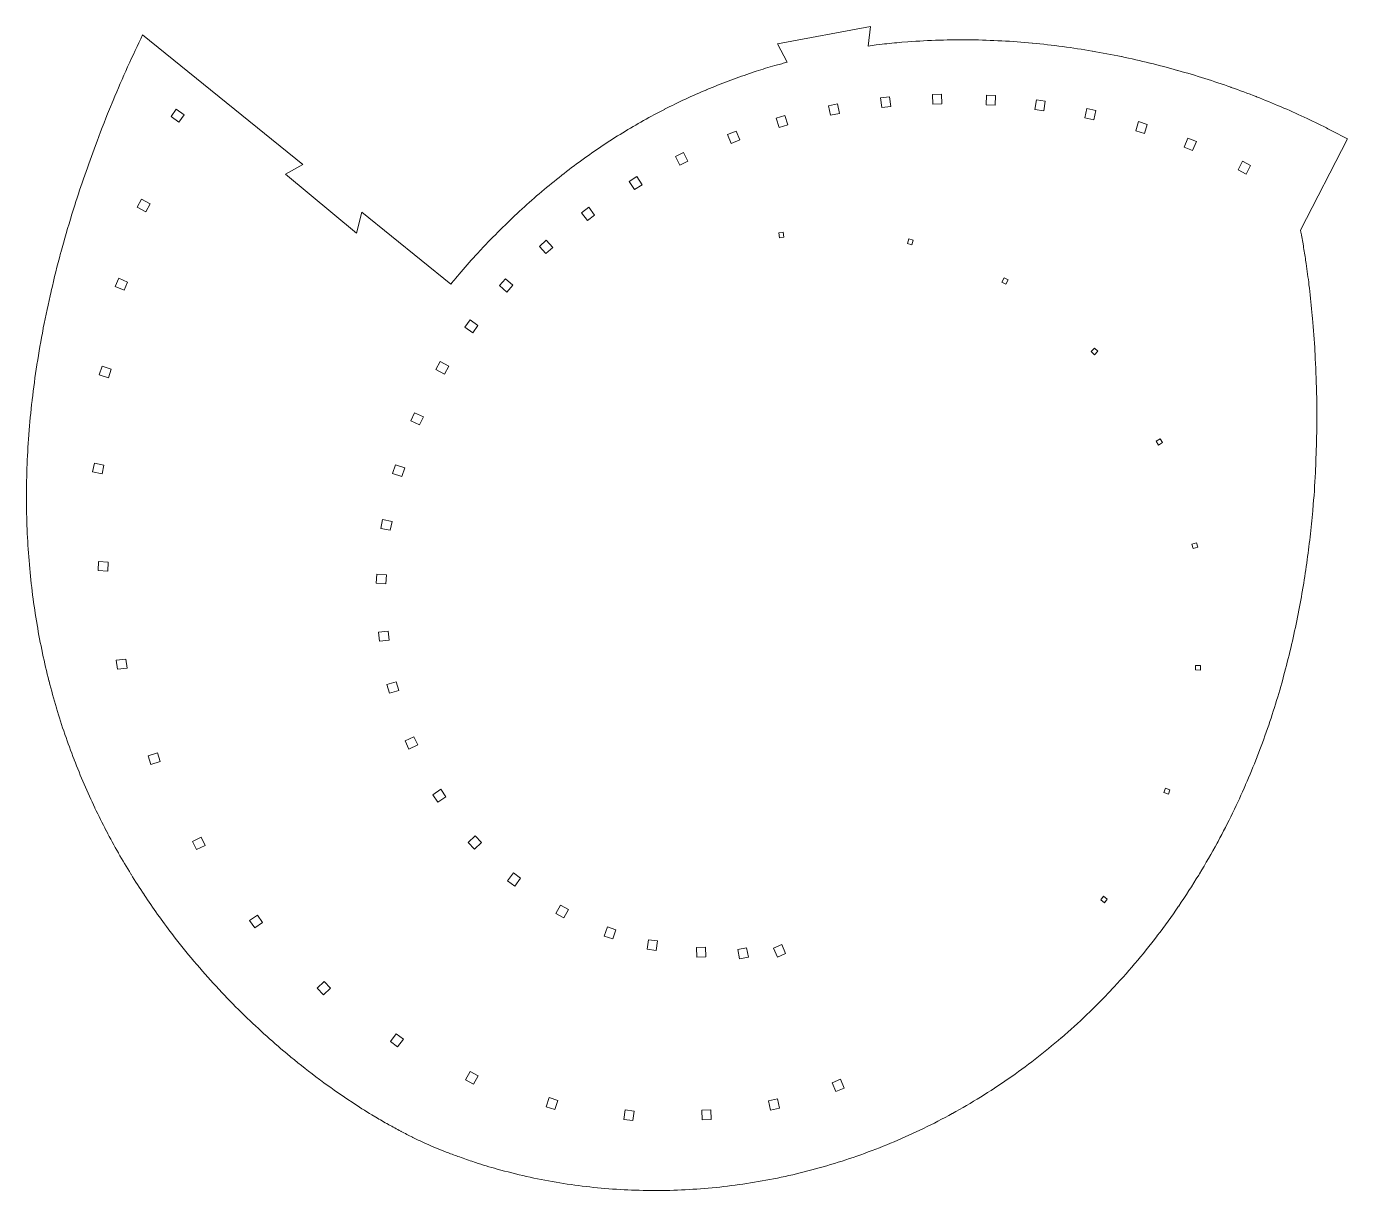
# Model space of a CAD drawing. Header units: inches. Extents: x -92.2 to -4.3, y -5886.5 to -5847.2.
# Drawn here: x -54.2 to -44.72, y -5885.1 to -5876.75 of the extents above; entities that cross this region are included whole.
import ezdxf

# ---------------------------------------------------------------- set-up
doc = ezdxf.new("R2010")
doc.units = ezdxf.units.IN
doc.header["$LTSCALE"] = 0.2
doc.header["$MEASUREMENT"] = 0
doc.layers.add('PRINT', color=7, linetype='Continuous', lineweight=0)

# ---------------------------------------------------------------- blocks, each defined once
blk = doc.blocks.new('block 235')
at = {"layer": 'PRINT', "color": 2, "lineweight": 0, "flags": 128}
blk.add_lwpolyline([(31.601, -52.505), (31.865, -52.017), (31.408, -51.769), (31.144, -52.258), (31.601, -52.505)], dxfattribs=at)
blk = doc.blocks.new('block 236')
at = {"layer": 'PRINT', "color": 2, "lineweight": 0, "flags": 128}
blk.add_lwpolyline([(34.413, -53.716), (34.591, -53.19), (34.098, -53.023), (33.92, -53.549), (34.413, -53.716)], dxfattribs=at)
blk = doc.blocks.new('block 237')
at = {"layer": 'PRINT', "color": 2, "lineweight": 0, "flags": 128}
blk.add_lwpolyline([(36.903, -54.38), (36.979, -53.83), (36.464, -53.758), (36.388, -54.308), (36.903, -54.38)], dxfattribs=at)
blk = doc.blocks.new('block 238')
at = {"layer": 'PRINT', "color": 2, "lineweight": 0, "flags": 128}
blk.add_lwpolyline([(39.75, -54.751), (39.729, -54.196), (39.209, -54.216), (39.23, -54.771), (39.75, -54.751)], dxfattribs=at)
blk = doc.blocks.new('block 239')
at = {"layer": 'PRINT', "color": 2, "lineweight": 0, "flags": 128}
blk.add_lwpolyline([(42.201, -54.763), (42.09, -54.218), (41.581, -54.322), (41.691, -54.866), (42.201, -54.763)], dxfattribs=at)
blk = doc.blocks.new('block 240')
at = {"layer": 'PRINT', "color": 2, "lineweight": 0, "flags": 128}
blk.add_lwpolyline([(44.331, -54.545), (44.109, -54.036), (43.632, -54.244), (43.854, -54.753), (44.331, -54.545)], dxfattribs=at)
blk = doc.blocks.new('block 241')
at = {"layer": 'PRINT', "color": 2, "lineweight": 0, "flags": 128}
blk.add_lwpolyline([(30.761, -62.82), (30.584, -63.347), (31.077, -63.512), (31.254, -62.986), (30.761, -62.82)], dxfattribs=at)
blk = doc.blocks.new('block 242')
at = {"layer": 'PRINT', "color": 2, "lineweight": 0, "flags": 128}
blk.add_lwpolyline([(35.128, -63.521), (35.052, -64.071), (35.567, -64.142), (35.643, -63.592), (35.128, -63.521)], dxfattribs=at)
blk = doc.blocks.new('block 243')
at = {"layer": 'PRINT', "color": 2, "lineweight": 0, "flags": 128}
blk.add_lwpolyline([(39.523, -63.544), (39.544, -64.099), (40.064, -64.079), (40.042, -63.524), (39.523, -63.544)], dxfattribs=at)
blk = doc.blocks.new('block 244')
at = {"layer": 'PRINT', "color": 2, "lineweight": 0, "flags": 128}
blk.add_lwpolyline([(43.35, -63.003), (43.466, -63.546), (43.974, -63.438), (43.859, -62.895), (43.35, -63.003)], dxfattribs=at)
blk = doc.blocks.new('block 245')
at = {"layer": 'PRINT', "color": 2, "lineweight": 0, "flags": 128}
blk.add_lwpolyline([(46.999, -61.966), (47.213, -62.479), (47.693, -62.278), (47.479, -61.766), (46.999, -61.966)], dxfattribs=at)
blk = doc.blocks.new('block 246')
at = {"layer": 'PRINT', "color": 2, "lineweight": 0, "flags": 128}
blk.add_lwpolyline([(26.224, -61.32), (25.957, -61.808), (26.413, -62.057), (26.68, -61.57), (26.224, -61.32)], dxfattribs=at)
blk = doc.blocks.new('block 247')
at = {"layer": 'PRINT', "color": 2, "lineweight": 0, "flags": 128}
blk.add_lwpolyline([(28.794, -50.681), (29.123, -50.234), (28.704, -49.925), (28.375, -50.372), (28.794, -50.681)], dxfattribs=at)
blk = doc.blocks.new('block 248')
at = {"layer": 'PRINT', "color": 2, "lineweight": 0, "flags": 128}
blk.add_lwpolyline([(21.98, -59.158), (21.647, -59.603), (22.064, -59.914), (22.396, -59.469), (21.98, -59.158)], dxfattribs=at)
blk = doc.blocks.new('block 249')
at = {"layer": 'PRINT', "color": 2, "lineweight": 0, "flags": 128}
blk.add_lwpolyline([(26.472, -48.559), (26.876, -48.178), (26.518, -47.8), (26.115, -48.181), (26.472, -48.559)], dxfattribs=at)
blk = doc.blocks.new('block 250')
at = {"layer": 'PRINT', "color": 2, "lineweight": 0, "flags": 128}
blk.add_lwpolyline([(17.849, -56.159), (17.447, -56.542), (17.805, -56.918), (18.207, -56.535), (17.849, -56.159)], dxfattribs=at)
blk = doc.blocks.new('block 251')
at = {"layer": 'PRINT', "color": 2, "lineweight": 0, "flags": 128}
blk.add_lwpolyline([(14.018, -52.343), (13.562, -52.66), (13.86, -53.087), (14.315, -52.769), (14.018, -52.343)], dxfattribs=at)
blk = doc.blocks.new('block 252')
at = {"layer": 'PRINT', "color": 2, "lineweight": 0, "flags": 128}
blk.add_lwpolyline([(24.367, -45.866), (24.827, -45.555), (24.536, -45.124), (24.076, -45.435), (24.367, -45.866)], dxfattribs=at)
blk = doc.blocks.new('block 253')
at = {"layer": 'PRINT', "color": 2, "lineweight": 0, "flags": 128}
blk.add_lwpolyline([(10.785, -47.882), (10.284, -48.123), (10.51, -48.591), (11.01, -48.351), (10.785, -47.882)], dxfattribs=at)
blk = doc.blocks.new('block 254')
at = {"layer": 'PRINT', "color": 2, "lineweight": 0, "flags": 128}
blk.add_lwpolyline([(22.712, -42.82), (23.213, -42.581), (22.99, -42.112), (22.488, -42.35), (22.712, -42.82)], dxfattribs=at)
blk = doc.blocks.new('block 255')
at = {"layer": 'PRINT', "color": 2, "lineweight": 0, "flags": 128}
blk.add_lwpolyline([(21.589, -39.604), (22.122, -39.449), (21.978, -38.95), (21.445, -39.104), (21.589, -39.604)], dxfattribs=at)
blk = doc.blocks.new('block 256')
at = {"layer": 'PRINT', "color": 2, "lineweight": 0, "flags": 128}
blk.add_lwpolyline([(8.286, -43.041), (7.754, -43.203), (7.907, -43.701), (8.438, -43.538), (8.286, -43.041)], dxfattribs=at)
blk = doc.blocks.new('block 257')
at = {"layer": 'PRINT', "color": 2, "lineweight": 0, "flags": 128}
blk.add_lwpolyline([(21.016, -36.627), (21.569, -36.568), (21.513, -36.05), (20.961, -36.11), (21.016, -36.627)], dxfattribs=at)
blk = doc.blocks.new('block 258')
at = {"layer": 'PRINT', "color": 2, "lineweight": 0, "flags": 128}
blk.add_lwpolyline([(6.467, -37.649), (5.916, -37.723), (5.986, -38.239), (6.536, -38.165), (6.467, -37.649)], dxfattribs=at)
blk = doc.blocks.new('block 259')
at = {"layer": 'PRINT', "color": 2, "lineweight": 0, "flags": 128}
blk.add_lwpolyline([(20.836, -33.303), (21.391, -33.328), (21.415, -32.809), (20.86, -32.783), (20.836, -33.303)], dxfattribs=at)
blk = doc.blocks.new('block 260')
at = {"layer": 'PRINT', "color": 2, "lineweight": 0, "flags": 128}
blk.add_lwpolyline([(21.095, -30.15), (21.64, -30.257), (21.741, -29.747), (21.196, -29.639), (21.095, -30.15)], dxfattribs=at)
blk = doc.blocks.new('block 261')
at = {"layer": 'PRINT', "color": 2, "lineweight": 0, "flags": 128}
blk.add_lwpolyline([(21.775, -27.002), (22.302, -27.177), (22.466, -26.684), (21.939, -26.509), (21.775, -27.002)], dxfattribs=at)
blk = doc.blocks.new('block 262')
at = {"layer": 'PRINT', "color": 2, "lineweight": 0, "flags": 128}
blk.add_lwpolyline([(22.82, -23.982), (23.325, -24.214), (23.541, -23.741), (23.036, -23.51), (22.82, -23.982)], dxfattribs=at)
blk = doc.blocks.new('block 263')
at = {"layer": 'PRINT', "color": 2, "lineweight": 0, "flags": 128}
blk.add_lwpolyline([(5.456, -32.081), (4.901, -32.058), (4.88, -32.577), (5.435, -32.6), (5.456, -32.081)], dxfattribs=at)
blk = doc.blocks.new('block 264')
at = {"layer": 'PRINT', "color": 2, "lineweight": 0, "flags": 128}
blk.add_lwpolyline([(5.204, -26.515), (4.66, -26.404), (4.556, -26.913), (5.1, -27.024), (5.204, -26.515)], dxfattribs=at)
blk = doc.blocks.new('block 265')
at = {"layer": 'PRINT', "color": 2, "lineweight": 0, "flags": 128}
blk.add_lwpolyline([(5.624, -21.017), (5.097, -20.845), (4.935, -21.339), (5.463, -21.511), (5.624, -21.017)], dxfattribs=at)
blk = doc.blocks.new('block 266')
at = {"layer": 'PRINT', "color": 2, "lineweight": 0, "flags": 128}
blk.add_lwpolyline([(6.568, -16.008), (6.059, -15.785), (5.85, -16.261), (6.359, -16.485), (6.568, -16.008)], dxfattribs=at)
blk = doc.blocks.new('block 267')
at = {"layer": 'PRINT', "color": 2, "lineweight": 0, "flags": 128}
blk.add_lwpolyline([(67.902, -7.95), (67.688, -8.462), (67.208, -8.262), (67.422, -7.75), (67.902, -7.95)], dxfattribs=at)
blk = doc.blocks.new('block 268')
at = {"layer": 'PRINT', "color": 2, "lineweight": 0, "flags": 128}
blk.add_lwpolyline([(65.085, -6.959), (64.919, -7.489), (64.423, -7.334), (64.589, -6.804), (65.085, -6.959)], dxfattribs=at)
blk = doc.blocks.new('block 269')
at = {"layer": 'PRINT', "color": 2, "lineweight": 0, "flags": 128}
blk.add_lwpolyline([(62.13, -6.163), (62.009, -6.705), (61.502, -6.592), (61.623, -6.05), (62.13, -6.163)], dxfattribs=at)
blk = doc.blocks.new('block 270')
at = {"layer": 'PRINT', "color": 2, "lineweight": 0, "flags": 128}
blk.add_lwpolyline([(59.234, -5.624), (59.155, -6.174), (58.641, -6.1), (58.719, -5.551), (59.234, -5.624)], dxfattribs=at)
blk = doc.blocks.new('block 271')
at = {"layer": 'PRINT', "color": 2, "lineweight": 0, "flags": 128}
blk.add_lwpolyline([(56.382, -5.307), (56.356, -5.862), (55.837, -5.837), (55.863, -5.283), (56.382, -5.307)], dxfattribs=at)
blk = doc.blocks.new('block 272')
at = {"layer": 'PRINT', "color": 2, "lineweight": 0, "flags": 128}
blk.add_lwpolyline([(53.279, -5.218), (53.299, -5.773), (52.78, -5.792), (52.759, -5.237), (53.279, -5.218)], dxfattribs=at)
blk = doc.blocks.new('block 273')
at = {"layer": 'PRINT', "color": 2, "lineweight": 0, "flags": 128}
blk.add_lwpolyline([(50.3, -5.381), (50.367, -5.932), (49.85, -5.994), (49.784, -5.443), (50.3, -5.381)], dxfattribs=at)
blk = doc.blocks.new('block 274')
at = {"layer": 'PRINT', "color": 2, "lineweight": 0, "flags": 128}
blk.add_lwpolyline([(47.303, -5.788), (47.419, -6.331), (46.91, -6.439), (46.794, -5.896), (47.303, -5.788)], dxfattribs=at)
blk = doc.blocks.new('block 275')
at = {"layer": 'PRINT', "color": 2, "lineweight": 0, "flags": 128}
blk.add_lwpolyline([(44.291, -6.459), (44.456, -6.989), (43.959, -7.143), (43.795, -6.613), (44.291, -6.459)], dxfattribs=at)
blk = doc.blocks.new('block 276')
at = {"layer": 'PRINT', "color": 2, "lineweight": 0, "flags": 128}
blk.add_lwpolyline([(41.483, -7.341), (41.694, -7.855), (41.213, -8.052), (41.002, -7.538), (41.483, -7.341)], dxfattribs=at)
blk = doc.blocks.new('block 277')
at = {"layer": 'PRINT', "color": 2, "lineweight": 0, "flags": 128}
blk.add_lwpolyline([(38.478, -8.574), (38.724, -9.071), (38.258, -9.302), (38.012, -8.804), (38.478, -8.574)], dxfattribs=at)
blk = doc.blocks.new('block 278')
at = {"layer": 'PRINT', "color": 2, "lineweight": 0, "flags": 128}
blk.add_lwpolyline([(35.799, -9.961), (36.092, -10.433), (35.651, -10.707), (35.358, -10.235), (35.799, -9.961)], dxfattribs=at)
blk = doc.blocks.new('block 279')
at = {"layer": 'PRINT', "color": 2, "lineweight": 0, "flags": 128}
blk.add_lwpolyline([(33.035, -11.721), (33.368, -12.166), (32.952, -12.478), (32.619, -12.033), (33.035, -11.721)], dxfattribs=at)
blk = doc.blocks.new('block 280')
at = {"layer": 'PRINT', "color": 2, "lineweight": 0, "flags": 128}
blk.add_lwpolyline([(30.588, -13.615), (30.961, -14.027), (30.576, -14.376), (30.203, -13.964), (30.588, -13.615)], dxfattribs=at)
blk = doc.blocks.new('block 281')
at = {"layer": 'PRINT', "color": 2, "lineweight": 0, "flags": 128}
blk.add_lwpolyline([(28.253, -15.827), (28.668, -16.196), (28.322, -16.584), (27.907, -16.215), (28.253, -15.827)], dxfattribs=at)
blk = doc.blocks.new('block 282')
at = {"layer": 'PRINT', "color": 2, "lineweight": 0, "flags": 128}
blk.add_lwpolyline([(26.221, -18.176), (26.673, -18.498), (26.372, -18.922), (25.919, -18.6), (26.221, -18.176)], dxfattribs=at)
blk = doc.blocks.new('block 283')
at = {"layer": 'PRINT', "color": 2, "lineweight": 0, "flags": 128}
blk.add_lwpolyline([(24.505, -20.577), (24.993, -20.84), (24.746, -21.298), (24.258, -21.034), (24.505, -20.577)], dxfattribs=at)
blk = doc.blocks.new('block 284')
at = {"layer": 'PRINT', "color": 2, "lineweight": 0, "flags": 128}
blk.add_lwpolyline([(9.509, -6.84), (9.057, -6.517), (9.36, -6.094), (9.811, -6.417), (9.509, -6.84)], dxfattribs=at)
blk = doc.blocks.new('block 285')
at = {"layer": 'PRINT', "color": 2, "lineweight": 0, "flags": 128}
blk.add_lwpolyline([(7.61, -11.98), (7.12, -11.719), (7.364, -11.26), (7.854, -11.52), (7.61, -11.98)], dxfattribs=at)
blk = doc.blocks.new('block 286')
at = {"layer": 'PRINT', "color": 2, "lineweight": 0, "flags": 128}
blk.add_lwpolyline([(70.548, -9.078), (70.293, -9.571), (70.755, -9.81), (71.01, -9.317), (70.548, -9.078)], dxfattribs=at)
blk = doc.blocks.new('block 287')
at = {"layer": 'PRINT', "color": 2, "lineweight": 0, "flags": 128}
blk.add_lwpolyline([(51.568, -13.875), (51.646, -13.609), (51.397, -13.536), (51.319, -13.802), (51.568, -13.875)], dxfattribs=at)
blk = doc.blocks.new('block 288')
at = {"layer": 'PRINT', "color": 2, "lineweight": 0, "flags": 128}
blk.add_lwpolyline([(44.231, -13.426), (44.19, -13.152), (43.933, -13.19), (43.974, -13.465), (44.231, -13.426)], dxfattribs=at)
blk = doc.blocks.new('block 289')
at = {"layer": 'PRINT', "color": 2, "lineweight": 0, "flags": 128}
blk.add_lwpolyline([(62.061, -20.179), (62.247, -19.973), (62.055, -19.799), (61.868, -20.005), (62.061, -20.179)], dxfattribs=at)
blk = doc.blocks.new('block 290')
at = {"layer": 'PRINT', "color": 2, "lineweight": 0, "flags": 128}
blk.add_lwpolyline([(65.722, -25.368), (65.963, -25.229), (65.833, -25.004), (65.592, -25.142), (65.722, -25.368)], dxfattribs=at)
blk = doc.blocks.new('block 291')
at = {"layer": 'PRINT', "color": 2, "lineweight": 0, "flags": 128}
blk.add_lwpolyline([(67.712, -31.307), (67.98, -31.234), (67.911, -30.983), (67.643, -31.057), (67.712, -31.307)], dxfattribs=at)
blk = doc.blocks.new('block 292')
at = {"layer": 'PRINT', "color": 2, "lineweight": 0, "flags": 128}
blk.add_lwpolyline([(67.855, -38.277), (68.133, -38.281), (68.137, -38.021), (67.859, -38.017), (67.855, -38.277)], dxfattribs=at)
blk = doc.blocks.new('block 293')
at = {"layer": 'PRINT', "color": 2, "lineweight": 0, "flags": 128}
blk.add_lwpolyline([(66.042, -45.317), (66.306, -45.404), (66.387, -45.157), (66.123, -45.07), (66.042, -45.317)], dxfattribs=at)
blk = doc.blocks.new('block 294')
at = {"layer": 'PRINT', "color": 2, "lineweight": 0, "flags": 128}
blk.add_lwpolyline([(62.412, -51.47), (62.636, -51.634), (62.789, -51.424), (62.565, -51.26), (62.412, -51.47)], dxfattribs=at)
blk = doc.blocks.new('block 295')
at = {"layer": 'PRINT', "color": 2, "lineweight": 0, "flags": 128}
blk.add_lwpolyline([(75.685, -7.328), (76.581, -7.791), (73.873, -13.027, -0.003907), (73.91, -13.209), (73.932, -13.318, -0.005459), (74.006, -13.72), (74.042, -13.932, -0.006136), (74.175, -14.76), (74.203, -14.955, -0.006756), (74.367, -16.177), (74.388, -16.354, -0.007436), (74.554, -17.935), (74.568, -18.094, -0.008192), (74.707, -19.998), (74.715, -20.139, -0.009048), (74.8, -22.33), (74.808, -22.697, -0.010027), (74.809, -24.655, -0.005388), (74.75, -26.611), (74.747, -26.684, -0.011718), (74.611, -28.783), (74.579, -29.146, -0.006341), (74.428, -30.643, -0.006667), (74.238, -32.136), (74.235, -32.154, -0.007025), (73.999, -33.676), (73.996, -33.692, -0.007401), (73.71, -35.239), (73.707, -35.253, -0.007794), (73.368, -36.82), (73.365, -36.834, -0.008202), (72.969, -38.417), (72.965, -38.429, -0.008625), (72.509, -40.023), (72.505, -40.035, -0.009059), (71.985, -41.635), (71.982, -41.646, -0.009501), (71.394, -43.248), (71.39, -43.258, -0.009947), (70.732, -44.857), (70.728, -44.868, -0.010437), (69.996, -46.459), (69.98, -46.493, -0.011203), (69.146, -48.117), (69.096, -48.209, -0.012699), (68.08, -49.974), (68.037, -50.046, -0.012865), (66.888, -51.825), (66.877, -51.841, -0.012958), (65.661, -53.527), (65.65, -53.541, -0.013027), (64.37, -55.134), (64.36, -55.146, -0.013071), (63.021, -56.645), (63.011, -56.656, -0.013092), (61.616, -58.062), (61.606, -58.071, -0.013091), (60.16, -59.385), (60.15, -59.392, -0.013072), (58.656, -60.613), (58.647, -60.619, -0.013039), (57.109, -61.747), (57.1, -61.753, -0.012995), (55.522, -62.788), (55.514, -62.793, -0.012943), (53.9, -63.736), (53.892, -63.74, -0.012888), (52.246, -64.591), (52.239, -64.594, -0.012832), (50.564, -65.353), (50.558, -65.355, -0.01278), (48.859, -66.023), (48.853, -66.025, -0.012735), (47.134, -66.601), (47.129, -66.602, -0.012699), (45.393, -67.087), (45.388, -67.088, -0.012676), (43.64, -67.482), (43.636, -67.483, -0.012667), (41.88, -67.786), (41.875, -67.787, -0.012675), (40.115, -67.999), (40.111, -68, -0.012701), (38.35, -68.122), (38.346, -68.123, -0.012745), (36.589, -68.155), (36.586, -68.155, -0.01281), (34.836, -68.098), (34.833, -68.098, -0.012895), (33.095, -67.952), (33.092, -67.952, -0.013001), (31.369, -67.716), (31.367, -67.716, -0.013125), (29.664, -67.392), (29.662, -67.392, -0.013269), (27.981, -66.979), (27.772, -66.922, -0.013426), (26.531, -66.546), (26.326, -66.478, -0.006821), (25.51, -66.194), (25.445, -66.171, -0.006583), (24.767, -65.914), (24.718, -65.895, -0.005736), (24.144, -65.661, -0.00816), (23.576, -65.412), (23.549, -65.4, -0.007313), (22.937, -65.108), (22.913, -65.096, -0.006888), (22.261, -64.763), (22.239, -64.751, -0.006593), (21.552, -64.376), (21.531, -64.364, -0.006476), (20.813, -63.946), (20.591, -63.813, -0.012507), (19.451, -63.092), (19.212, -62.932, -0.012462), (17.639, -61.823), (17.577, -61.777, -0.012738), (15.939, -60.494), (15.699, -60.295, -0.013225), (14.387, -59.153, -0.00684), (13.122, -57.959), (13.09, -57.928, -0.014246), (11.815, -56.618), (11.8, -56.602, -0.007408), (10.555, -55.207), (10.529, -55.177, -0.015489), (9.299, -53.665), (9.098, -53.401, -0.008085), (8.289, -52.306, -0.008305), (7.517, -51.184), (7.51, -51.174, -0.008533), (6.764, -50.007), (6.757, -49.997, -0.00876), (6.039, -48.784), (6.033, -48.774, -0.008981), (5.347, -47.515), (5.341, -47.505, -0.009195), (4.69, -46.2), (4.685, -46.189, -0.009397), (4.073, -44.838), (4.067, -44.827, -0.009584), (3.497, -43.43), (3.492, -43.417, -0.009754), (2.967, -41.974), (2.962, -41.961, -0.009902), (2.486, -40.472), (2.482, -40.457, -0.010028), (2.057, -38.922), (2.053, -38.906, -0.010126), (1.683, -37.324), (1.679, -37.307, -0.010197), (1.368, -35.678), (1.365, -35.661, -0.010237), (1.115, -33.985), (1.112, -33.966, -0.010247), (0.927, -32.243), (0.925, -32.222, -0.010225), (0.808, -30.452), (0.807, -30.431, -0.010171), (0.761, -28.613), (0.761, -28.59, -0.010087), (0.789, -26.725), (0.79, -26.7, -0.009974), (0.896, -24.788), (0.898, -24.762, -0.009834), (1.084, -22.802), (1.088, -22.773, -0.009668), (1.358, -20.766), (1.363, -20.736, -0.00948), (1.72, -18.68), (1.726, -18.648, -0.009272), (2.174, -16.544), (2.182, -16.51, -0.009048), (2.723, -14.357), (2.733, -14.322, -0.00881), (3.371, -12.121), (3.463, -11.822, -0.00854), (4.03, -10.092, -0.004225), (4.641, -8.376), (4.713, -8.18, -0.010354), (5.525, -6.094), (5.738, -5.581, -0.008012), (6.565, -3.667), (6.587, -3.618, -0.007323), (7.428, -1.826), (16.62, -9.255), (15.62, -9.817), (19.692, -13.197), (20.013, -11.996), (25.121, -16.125, -0.002176), (25.384, -15.809), (25.707, -15.424, -0.013707), (26.648, -14.366), (26.997, -13.993, -0.009324), (28.081, -12.881), (28.093, -12.87, -0.00942), (29.194, -11.821), (29.205, -11.811, -0.009514), (30.323, -10.824), (30.334, -10.815, -0.009584), (31.467, -9.89), (31.477, -9.882, -0.00963), (32.625, -9.016), (32.635, -9.009, -0.009651), (33.796, -8.201), (33.805, -8.195, -0.009647), (34.979, -7.444), (34.987, -7.439, -0.009618), (36.172, -6.744), (36.18, -6.739, -0.009565), (37.374, -6.099), (37.382, -6.095, -0.009489), (38.585, -5.507), (38.592, -5.504, -0.009392), (39.803, -4.969), (39.809, -4.966, -0.009274), (41.026, -4.481, -0.009149), (42.261, -4.041), (42.64, -3.914, -0.013414), (43.718, -3.584), (44.106, -3.476, -0.002194), (44.416, -3.392), (43.855, -2.343), (49.2, -1.338), (49.066, -2.463, -0.003001), (49.522, -2.404), (49.862, -2.362, -0.011654), (51.001, -2.249), (51.347, -2.222, -0.011219), (53.15, -2.126), (53.159, -2.126, -0.010795), (54.948, -2.109), (54.956, -2.109, -0.010384), (56.727, -2.168), (56.736, -2.168, -0.009993), (58.485, -2.298), (58.495, -2.298, -0.009627), (60.219, -2.494), (60.229, -2.495, -0.009289), (61.923, -2.753), (61.934, -2.755, -0.008983), (63.595, -3.07), (63.608, -3.072, -0.008713), (65.231, -3.44), (65.245, -3.443, -0.008481), (66.827, -3.86), (66.842, -3.864, -0.00829), (68.38, -4.324), (68.396, -4.329, -0.008147), (69.885, -4.828), (69.903, -4.835, -0.008053), (71.34, -5.369), (71.359, -5.376, -0.008015), (72.74, -5.941), (72.761, -5.95, -0.008041), (74.082, -6.54), (74.093, -6.545, -0.008159), (75.373, -7.168, -0.002095), (75.685, -7.328, -0.002095)], format="xyb", dxfattribs=at)
blk.add_lwpolyline([(56.971, -16.134), (57.099, -15.887), (56.868, -15.768), (56.74, -16.014), (56.971, -16.134)], dxfattribs=at)
at = {"layer": 'PRINT', "color": 17}
for name in ['block 272', 'block 271', 'block 274', 'block 273', 'block 270', 'block 269', 'block 284', 'block 275', 'block 268', 'block 276', 'block 267', 'block 277', 'block 286', 'block 278', 'block 285', 'block 279', 'block 280', 'block 288', 'block 287', 'block 266', 'block 281', 'block 282', 'block 289', 'block 265', 'block 283', 'block 262', 'block 290', 'block 264', 'block 261', 'block 260', 'block 291', 'block 263', 'block 259', 'block 257', 'block 258', 'block 292', 'block 255', 'block 254', 'block 256', 'block 252', 'block 293', 'block 253', 'block 249', 'block 247', 'block 294', 'block 235', 'block 251', 'block 236', 'block 237', 'block 238', 'block 239', 'block 240', 'block 250', 'block 248', 'block 246', 'block 245', 'block 241', 'block 244', 'block 242', 'block 243']:
    blk.add_blockref(name, (0, 0), dxfattribs=at)
blk = doc.blocks.new('block 296')
at = {"layer": 'PRINT', "color": 17}
blk.add_blockref('block 295', (0, 0), dxfattribs=at)

msp = doc.modelspace()

# ---------------------------------------------------------------- block references
at = {"layer": 'PRINT', "color": 17, "xscale": 0.125, "yscale": 0.125, "zscale": 0.125}
msp.add_blockref('block 296', (-54.294695, -5876.582194), dxfattribs=at)

doc.saveas('drawing.dxf')
